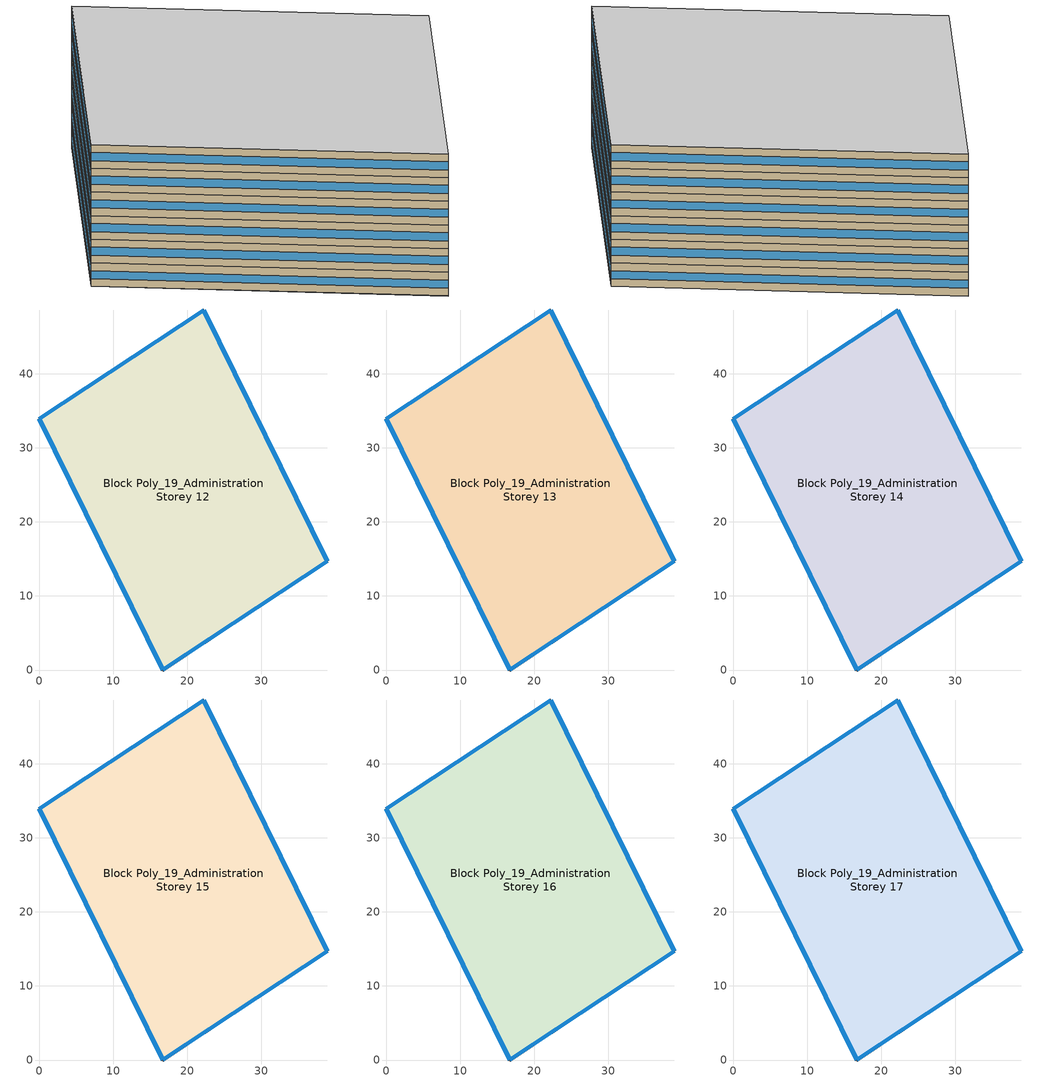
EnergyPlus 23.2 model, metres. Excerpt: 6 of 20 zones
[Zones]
Block Poly_19_Administration Storey 12
 floor to Block Poly_19_Administration Storey 11 (HSCWZ_Public&Industrial_1995_FloorSlab): 22.22,48.59 38.89,14.65 16.67,0 0,33.94 z36
 wall outside (HSCWZ_Public&Industrial_1995_ExtWall): 0,33.94 16.67,0 38.89,14.65 22.22,48.59 0,33.94 z36:39
 window (HSCWZ_Public&Industrial_1995_Win): 0.01,33.92 16.66,0.02 / 16.68,0.01 38.88,14.65 / 38.88,14.67 22.22,48.58 / 22.21,48.59 0.01,33.95 z36.98:38.02
Block Poly_19_Administration Storey 13
 floor to Block Poly_19_Administration Storey 12 (HSCWZ_Public&Industrial_1995_FloorSlab): 22.22,48.59 38.89,14.65 16.67,0 0,33.94 z39
 wall outside (HSCWZ_Public&Industrial_1995_ExtWall): 0,33.94 16.67,0 38.89,14.65 22.22,48.59 0,33.94 z39:42
 window (HSCWZ_Public&Industrial_1995_Win): 0.01,33.92 16.66,0.02 / 16.68,0.01 38.88,14.65 / 38.88,14.67 22.22,48.58 / 22.21,48.59 0.01,33.95 z39.98:41.02
Block Poly_19_Administration Storey 14
 floor to Block Poly_19_Administration Storey 13 (HSCWZ_Public&Industrial_1995_FloorSlab): 22.22,48.59 38.89,14.65 16.67,0 0,33.94 z42
 wall outside (HSCWZ_Public&Industrial_1995_ExtWall): 0,33.94 16.67,0 38.89,14.65 22.22,48.59 0,33.94 z42:45
 window (HSCWZ_Public&Industrial_1995_Win): 0.01,33.92 16.66,0.02 / 16.68,0.01 38.88,14.65 / 38.88,14.67 22.22,48.58 / 22.21,48.59 0.01,33.95 z42.98:44.02
Block Poly_19_Administration Storey 15
 floor to Block Poly_19_Administration Storey 14 (HSCWZ_Public&Industrial_1995_FloorSlab): 22.22,48.59 38.89,14.65 16.67,0 0,33.94 z45
 wall outside (HSCWZ_Public&Industrial_1995_ExtWall): 0,33.94 16.67,0 38.89,14.65 22.22,48.59 0,33.94 z45:48
 window (HSCWZ_Public&Industrial_1995_Win): 0.01,33.92 16.66,0.02 / 16.68,0.01 38.88,14.65 / 38.88,14.67 22.22,48.58 / 22.21,48.59 0.01,33.95 z45.98:47.02
Block Poly_19_Administration Storey 16
 floor to Block Poly_19_Administration Storey 15 (HSCWZ_Public&Industrial_1995_FloorSlab): 22.22,48.59 38.89,14.65 16.67,0 0,33.94 z48
 wall outside (HSCWZ_Public&Industrial_1995_ExtWall): 0,33.94 16.67,0 38.89,14.65 22.22,48.59 0,33.94 z48:51
 window (HSCWZ_Public&Industrial_1995_Win): 0.01,33.92 16.66,0.02 / 16.68,0.01 38.88,14.65 / 38.88,14.67 22.22,48.58 / 22.21,48.59 0.01,33.95 z48.98:50.02
Block Poly_19_Administration Storey 17
 floor to Block Poly_19_Administration Storey 16 (HSCWZ_Public&Industrial_1995_FloorSlab): 22.22,48.59 38.89,14.65 16.67,0 0,33.94 z51
 wall outside (HSCWZ_Public&Industrial_1995_ExtWall): 0,33.94 16.67,0 38.89,14.65 22.22,48.59 0,33.94 z51:54
 window (HSCWZ_Public&Industrial_1995_Win): 0.01,33.92 16.66,0.02 / 16.68,0.01 38.88,14.65 / 38.88,14.67 22.22,48.58 / 22.21,48.59 0.01,33.95 z51.98:53.02
 ceiling to Block Poly_19_Administration Storey 18 (HSCWZ_Public&Industrial_1995_FloorSlab): 38.89,14.65 22.22,48.59 0,33.94 16.67,0 z54
[BUILDING]
shang4hai3shi4_Administration_7_13_1995: North Axis=0; Terrain=City; Loads Convergence Tolerance Value=0.04; Temperature Convergence Tolerance Value=0.4; Solar Distribution=FullExterior; Maximum Number of Warmup Days=25; Minimum Number of Warmup Days=1
[MATERIAL] Thermal Absorptance=0.9; Solar Absorptance=0.7; Visible Absorptance=0.7
Name | Roughness | Thickness | Conductivity | Density | Specific Heat
Concrete | MediumRough | 0.1 | 1.7 | 2240 | 900
Brick | MediumRough | 0.1 | 0.72 | 1920 | 840
Tile | Smooth | 0.02 | 1.3 | 2200 | 900
Insulation 0.011 | Rough | 0.011 | 0.04 | 40 | 1500
Insulation 0.021 | Rough | 0.021 | 0.04 | 40 | 1500
[WINDOWMATERIAL:SIMPLEGLAZINGSYSTEM]
HSCWZ_Public&Industrial_1995_Win_material: UFactor=4.5; Solar Heat Gain Coefficient=0.6025
[CONSTRUCTION]
HSCWZ_Public&Industrial_1995_FloorSlab: Tile, Concrete, Insulation 0.021, Concrete, Tile
HSCWZ_Public&Industrial_1995_Win: HSCWZ_Public&Industrial_1995_Win_material
HSCWZ_Public&Industrial_1995_ExtWall: Brick, Concrete, Insulation 0.011
[ZONE] Type=1; Multiplier=1; Ceiling Height=autocalculate; Volume=autocalculate; Floor Area=autocalculate; Part of Total Floor Area=Yes
Block Poly_19_Administration Storey 12; Block Poly_19_Administration Storey 13; Block Poly_19_Administration Storey 14; Block Poly_19_Administration Storey 15; Block Poly_19_Administration Storey 16; Block Poly_19_Administration Storey 17
[PEOPLE] Number of People Schedule=People_Schedule; Number of People Calculation Method=Area/Person; Floor Area per Person=9; Fraction Radiant=0.3; Sensible Heat Fraction=autocalculate; Activity Level Schedule=CN_GenericActivityLevel; Carbon Dioxide Generation Rate=3.82e-08; Enable ASHRAE 55 Comfort Warnings=No; Mean Radiant Temperature Calculation Type=ZoneAveraged; Clothing Insulation Calculation Method=ClothingInsulationSchedule; Cold Stress Temperature Threshold=15.56; Heat Stress Temperature Threshold=30
Name | Zone or ZoneList or Space or SpaceList
People_Block Poly_19_Administration Storey 12 | Block Poly_19_Administration Storey 12
People_Block Poly_19_Administration Storey 13 | Block Poly_19_Administration Storey 13
People_Block Poly_19_Administration Storey 14 | Block Poly_19_Administration Storey 14
People_Block Poly_19_Administration Storey 15 | Block Poly_19_Administration Storey 15
People_Block Poly_19_Administration Storey 16 | Block Poly_19_Administration Storey 16
People_Block Poly_19_Administration Storey 17 | Block Poly_19_Administration Storey 17
[LIGHTS] Schedule=Lights_Schedule; Design Level Calculation Method=Watts/Area; Watts per Zone Floor Area=12; Return Air Fraction=0; Fraction Radiant=0; Fraction Visible=0; Fraction Replaceable=1; EndUse Subcategory=General; Return Air Fraction Calculated from Plenum Temperature=No; Return Air Fraction Function of Plenum Temperature Coefficient 1=0; Return Air Fraction Function of Plenum Temperature Coefficient 2=0
Name | Zone or ZoneList or Space or SpaceList
Lights_Block Poly_19_Administration Storey 12 | Block Poly_19_Administration Storey 12
Lights_Block Poly_19_Administration Storey 13 | Block Poly_19_Administration Storey 13
Lights_Block Poly_19_Administration Storey 14 | Block Poly_19_Administration Storey 14
Lights_Block Poly_19_Administration Storey 15 | Block Poly_19_Administration Storey 15
Lights_Block Poly_19_Administration Storey 16 | Block Poly_19_Administration Storey 16
Lights_Block Poly_19_Administration Storey 17 | Block Poly_19_Administration Storey 17
[ELECTRICEQUIPMENT] Schedule=ElectricEquipment_Schedule; Design Level Calculation Method=Watts/Area; Watts per Zone Floor Area=16; Fraction Latent=0; Fraction Radiant=0; Fraction Lost=0; EndUse Subcategory=General
Name | Zone or ZoneList or Space or SpaceList
ElectricEquipment_Block Poly_19_Administration Storey 12 | Block Poly_19_Administration Storey 12
ElectricEquipment_Block Poly_19_Administration Storey 13 | Block Poly_19_Administration Storey 13
ElectricEquipment_Block Poly_19_Administration Storey 14 | Block Poly_19_Administration Storey 14
ElectricEquipment_Block Poly_19_Administration Storey 15 | Block Poly_19_Administration Storey 15
ElectricEquipment_Block Poly_19_Administration Storey 16 | Block Poly_19_Administration Storey 16
ElectricEquipment_Block Poly_19_Administration Storey 17 | Block Poly_19_Administration Storey 17
[ZONEINFILTRATION:DESIGNFLOWRATE] Schedule=AirEx_ConditionedTime_Schedule; Design Flow Rate Calculation Method=AirChanges/Hour; Air Changes per Hour=1; Constant Term Coefficient=1; Temperature Term Coefficient=0; Velocity Term Coefficient=0; Velocity Squared Term Coefficient=0
Name | Zone or ZoneList or Space or SpaceList
Infil 13 | Block Poly_19_Administration Storey 12
Infil 14 | Block Poly_19_Administration Storey 13
Infil 15 | Block Poly_19_Administration Storey 14
Infil 16 | Block Poly_19_Administration Storey 15
Infil 17 | Block Poly_19_Administration Storey 16
Infil 18 | Block Poly_19_Administration Storey 17
[HVACTEMPLATE:ZONE:IDEALLOADSAIRSYSTEM] Template Thermostat=HVACTemp; System Availability Schedule=HVAC_ConditionedTime_Schedule; Maximum Heating Supply Air Temperature=50; Minimum Cooling Supply Air Temperature=13; Maximum Heating Supply Air Humidity Ratio=0.0156; Minimum Cooling Supply Air Humidity Ratio=0.0077; Heating Limit=NoLimit; Cooling Limit=NoLimit; Heating Availability Schedule=Heating_Period_Schedule; Cooling Availability Schedule=Cooling_Period_Schedule; Dehumidification Control Type=ConstantSensibleHeatRatio; Cooling Sensible Heat Ratio=0.7; Dehumidification Setpoint=60; Humidification Control Type=None; Humidification Setpoint=30; Outdoor Air Method=None; Outdoor Air Flow Rate per Person=0.00944; Outdoor Air Flow Rate per Zone Floor Area=0; Outdoor Air Flow Rate per Zone=0; Demand Controlled Ventilation Type=None; Outdoor Air Economizer Type=NoEconomizer; Heat Recovery Type=None; Sensible Heat Recovery Effectiveness=0.7; Latent Heat Recovery Effectiveness=0.65
Block Poly_19_Administration Storey 12; Block Poly_19_Administration Storey 13; Block Poly_19_Administration Storey 14; Block Poly_19_Administration Storey 15; Block Poly_19_Administration Storey 16; Block Poly_19_Administration Storey 17
[SCHEDULE:COMPACT]
People_Schedule; Lights_Schedule: Through: 12/31, For: Weekdays, Until: 07:00, 0, Until: 08:00, 0.1, Until: 09:00, 0.5, Until: 12:00, 0.95, Until: 14:00, 0.8, Until: 18:00, 0.95, Until: 20:00, 0.3, Until: 24:00, 0, For: AllOtherDays, Until: 24:00, 0
ElectricEquipment_Schedule: Through: 12/31, For: Weekdays, Until: 07:00, 0, Until: 08:00, 0.1, Until: 09:00, 0.5, Until: 12:00, 0.95, Until: 14:00, 0.5, Until: 18:00, 0.95, Until: 20:00, 0.3, Until: 24:00, 0, For: AllOtherDays, Until: 24:00, 0
Heating_Period_Schedule: Through: 04/15, For: AllDays, Until: 24:00, 1, Through: 11/01, For: AllDays, Until: 24:00, 0, Through: 12/31, For: AllDays, Until: 24:00, 1
Cooling_Period_Schedule: Through: 04/15, For: AllDays, Until: 24:00, 0, Through: 10/31, For: AllDays, Until: 24:00, 1, Through: 12/31, For: AllDays, Until: 24:00, 0
HVAC_ConditionedTime_Schedule: Through: 12/31, For: Weekdays, Until: 08:00, 0, Until: 18:00, 1, Until: 24:00, 0, For: AllOtherDays, Until: 24:00, 0
AirEx_ConditionedTime_Schedule: Through: 12/31, For: Weekdays, Until: 07:00, 0, Until: 20:00, 2, Until: 24:00, 0, For: AllOtherDays, Until: 24:00, 0
CN_GenericActivityLevel: Through: 12/31, For: Weekdays, Until: 08:00, 80, Until: 18:00, 120, Until: 24:00, 80, For: AllOtherDays, Until: 24:00, 80
